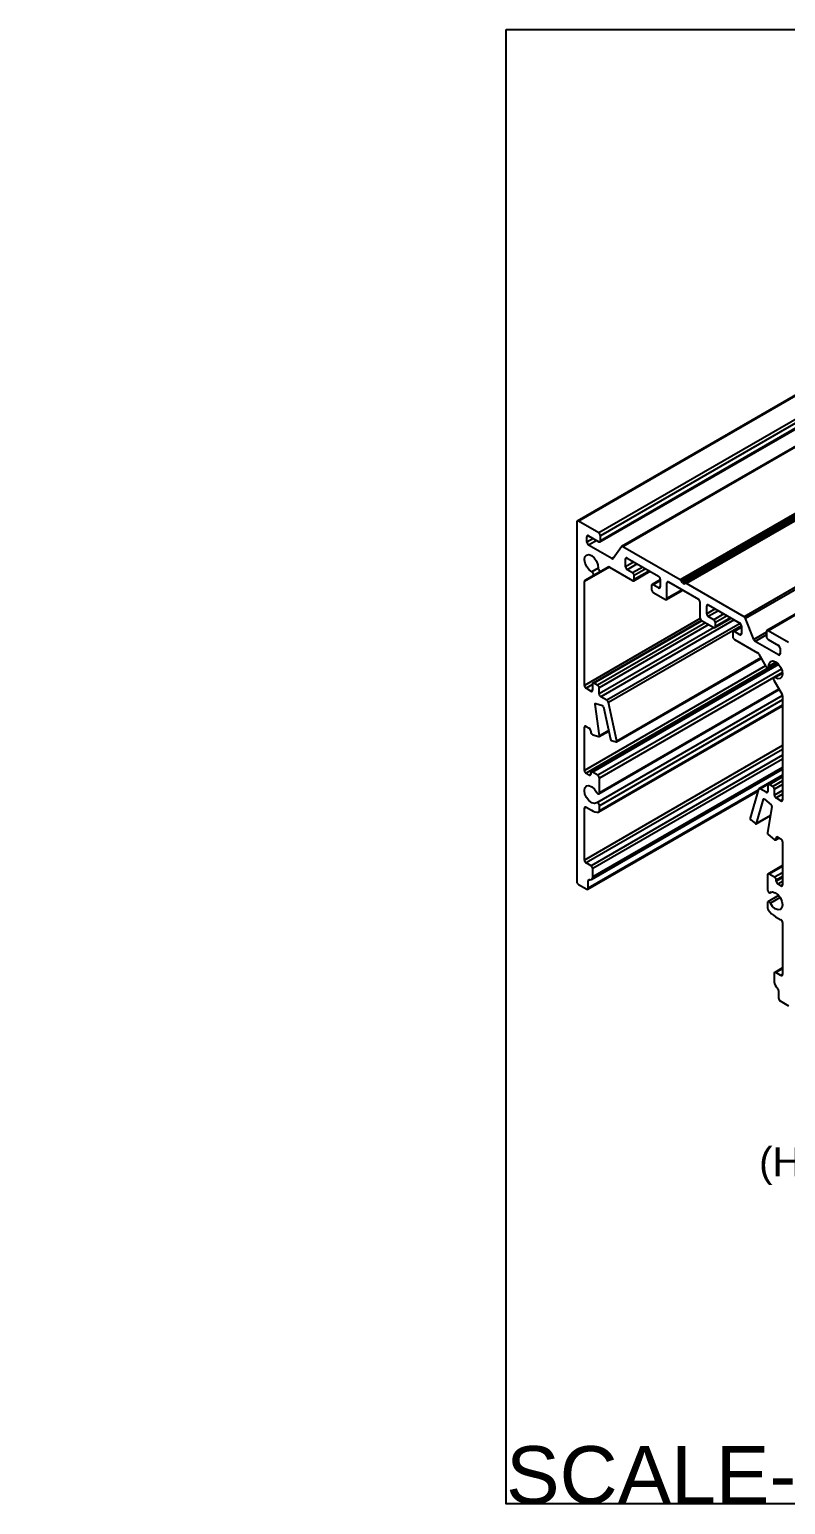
# Model space of a CAD drawing. Extents: x -3.1 to 19.9, y -9.6 to 0.
# Drawn here: x -3.11 to 1.82, y -9.61 to 0 of the extents above; entities that cross this region are included whole.
import ezdxf
from ezdxf import colors
from ezdxf.entities.mleader import LeaderData, LeaderLine
from ezdxf.math import Vec2, Vec3

# ---------------------------------------------------------------- set-up
doc = ezdxf.new("R2010")
doc.units = 0
doc.header["$LTSCALE"] = 0.5
doc.header["$MEASUREMENT"] = 0
doc.layers.add('FAB DWG', color=221, linetype='CONTINUOUS')
doc.layers.add('Housing', color=150, linetype='CONTINUOUS')
doc.layers.add('Text-Unprinted', color=131, linetype='CONTINUOUS', plot=False)
doc.styles.add('LSAD_Standard', font='arial.ttf')
doc.styles.get("Standard").update_dxf_attribs({"font": 'arial.ttf'})

msp = doc.modelspace()

# ---------------------------------------------------------------- linework, layer by layer
at = {"layer": 'Housing', "linetype": 'Continuous', "lineweight": 25, "transparency": 16777216}
for p, q in [((5.595579, -0.242344), (0.464505, -3.204085)), ((5.603078, -0.243087), (0.472004, -3.204828)), ((5.736014, -0.319829), (0.60494, -3.28157)), ((0.612439, -3.339471), (5.743514, -0.37773)), ((5.746621, -0.338201), (0.615547, -3.299942)), ((5.746621, -0.370862), (0.615547, -3.332603)), ((5.884627, -0.409209), (0.753553, -3.370949)), ((5.892127, -0.409951), (0.761052, -3.371692)), ((6.267125, -0.626433), (1.135993, -3.588141)), ((6.273943, -0.633235), (1.142838, -3.594926)), ((6.281022, -0.64418), (1.149916, -3.605873)), ((6.294658, -0.652052), (1.163443, -3.613807)), ((6.301737, -0.649279), (1.170302, -3.611162)), ((6.308554, -0.65035), (1.177427, -3.612055)), ((6.683553, -0.866832), (1.552479, -3.828573)), ((6.692739, -0.878259), (1.561665, -3.84)), ((6.832166, -0.956211), (1.701092, -3.917952)), ((6.839666, -0.956954), (1.708591, -3.918695)), ((0.461397, -3.210953), (0.461397, -5.554419)), ((0.60494, -3.28157), (0.472004, -3.204828)), ((0.537767, -3.29995), (0.527158, -3.306074)), ((0.527158, -3.342818), (0.527158, -3.306074)), ((0.569592, -3.318322), (0.527158, -3.342818)), ((0.537765, -3.299949), (0.60494, -3.338728)), ((0.590807, -3.330569), (0.537765, -3.361189)), ((0.689609, -3.448847), (0.537765, -3.361189)), ((0.615547, -3.332603), (0.615547, -3.299942)), ((0.704095, -3.440485), (0.689609, -3.448847)), ((0.751867, -3.372513), (0.698795, -3.448026)), ((1.136051, -3.588174), (0.761052, -3.371692)), ((0.789632, -3.445348), (0.779023, -3.451472)), ((0.779023, -3.502914), (0.779023, -3.451472)), ((0.78963, -3.445347), (0.994691, -3.563726)), ((0.673425, -3.504827), (0.510895, -3.598654)), ((0.666341, -3.503843), (0.514001, -3.591787)), ((0.601291, -3.510982), (0.55935, -3.535194)), ((0.666253, -3.503884), (0.5676, -3.560835)), ((0.666141, -3.503939), (0.619371, -3.530938)), ((0.619371, -3.530938), (0.665898, -3.50407)), ((0.673398, -3.504812), (0.824985, -3.592321)), ((0.834187, -3.471069), (0.779023, -3.502914)), ((0.855401, -3.483316), (0.78963, -3.521286)), ((0.824985, -3.541696), (0.78963, -3.521286)), ((0.890757, -3.503727), (0.824985, -3.541696)), ((0.832485, -3.593064), (0.938997, -3.531575)), ((0.911972, -3.515974), (0.835592, -3.560067)), ((0.934603, -3.529038), (0.835592, -3.586196)), ((0.510895, -4.275959), (0.510895, -3.598654)), ((0.514001, -3.591787), (0.5676, -3.560835)), ((0.835592, -3.586196), (0.835592, -3.560067)), ((0.948729, -3.62538), (0.948729, -3.651509)), ((1.005297, -3.587649), (0.951836, -3.618512)), ((1.005297, -3.592721), (0.959335, -3.619255)), ((0.994691, -3.639665), (0.959335, -3.619255)), ((1.005297, -3.633542), (0.994691, -3.639665)), ((1.005297, -3.582098), (1.005297, -3.63354)), ((1.059746, -3.601282), (1.049138, -3.607406)), ((1.049138, -3.709474), (1.049138, -3.607406)), ((1.148149, -3.652316), (1.049138, -3.709474)), ((1.059745, -3.601281), (1.253787, -3.713299)), ((1.149948, -3.605921), (1.142869, -3.594976)), ((1.170662, -3.61102), (1.163584, -3.613793)), ((1.552479, -3.828573), (1.17748, -3.612091)), ((0.959335, -3.66988), (1.038531, -3.715599)), ((1.046031, -3.716342), (1.152544, -3.654853)), ((1.264393, -3.731671), (1.264393, -3.833738)), ((1.26565, -3.840248), (0.510895, -4.275959)), ((1.318842, -3.750855), (1.308234, -3.756979)), ((1.308234, -3.808421), (1.308234, -3.756979)), ((1.363397, -3.776576), (1.308234, -3.808421)), ((1.318841, -3.750854), (1.523902, -3.869233)), ((1.384612, -3.788823), (1.318841, -3.826793)), ((1.354196, -3.847203), (1.318841, -3.826793)), ((1.419968, -3.809234), (1.354196, -3.847203)), ((1.361695, -3.898571), (1.468208, -3.837082)), ((1.441183, -3.821481), (1.364803, -3.865574)), ((1.463814, -3.834545), (1.364803, -3.891703)), ((1.614737, -3.976788), (1.561665, -3.84)), ((1.274746, -3.851959), (0.567035, -4.260512)), ((1.279136, -3.854497), (0.574535, -4.261255)), ((1.301056, -3.867151), (0.596455, -4.273909)), ((1.322271, -3.879399), (0.607061, -4.29228)), ((1.356463, -3.898854), (0.607061, -4.331474)), ((1.487052, -3.847961), (0.617668, -4.349846)), ((1.526382, -3.871005), (0.657292, -4.37272)), ((1.534494, -3.886966), (0.667488, -4.387478)), ((1.275, -3.852109), (1.354196, -3.897828)), ((1.364803, -3.891703), (1.364803, -3.865574)), ((1.47794, -3.930887), (1.47794, -3.957016)), ((1.534508, -3.893156), (1.481047, -3.924019)), ((1.534508, -3.898228), (1.488546, -3.924761)), ((1.523902, -3.945172), (1.488546, -3.924761)), ((1.534508, -3.939049), (1.523902, -3.945172)), ((1.534508, -3.887605), (1.534508, -3.939047)), ((1.697985, -3.92873), (1.614737, -3.976788)), ((1.697985, -3.92482), (1.697985, -3.957481)), ((1.841527, -3.995437), (1.708591, -3.918695)), ((1.488546, -3.975387), (1.640133, -4.062896)), ((1.697985, -3.945459), (1.623922, -3.988215)), ((1.775766, -4.075872), (1.623922, -3.988215)), ((1.708591, -3.975852), (1.775766, -4.014632)), ((1.786373, -4.033003), (1.786373, -4.069747)), ((1.767301, -4.129414), (0.521501, -4.848599)), ((0.720569, -4.644095), (1.664131, -4.099388)), ((1.66207, -4.095818), (0.722007, -4.638505)), ((1.647633, -4.070813), (1.69416, -4.1514)), ((1.709159, -4.16006), (1.765194, -4.127712)), ((1.760589, -4.1244), (1.71224, -4.152311)), ((1.786373, -4.069749), (1.775766, -4.075872)), ((1.692317, -4.148208), (0.510895, -4.830228)), ((1.774147, -4.135814), (0.555038, -4.839591)), ((1.777193, -4.139128), (0.562538, -4.840334)), ((1.795963, -4.169633), (0.598344, -4.861004)), ((1.801861, -4.190722), (0.60895, -4.879375)), ((1.80196, -4.191406), (1.745933, -4.22375)), ((1.802524, -4.197049), (1.754182, -4.224956)), ((0.563928, -4.269838), (0.521501, -4.29433)), ((0.553321, -4.312699), (0.521501, -4.29433)), ((0.563928, -4.306576), (0.553321, -4.312699)), ((0.563928, -4.26738), (0.563928, -4.306574)), ((0.596455, -4.273909), (0.574535, -4.261255)), ((0.605843, -4.981891), (1.781726, -4.303069)), ((0.607061, -4.331474), (0.607061, -4.29228)), ((1.779529, -4.299263), (0.60895, -4.975024)), ((1.745932, -4.241072), (1.79953, -4.333906)), ((0.587203, -4.394173), (0.580048, -4.398303)), ((0.608923, -4.604073), (0.580048, -4.398303)), ((0.584346, -4.393286), (0.62892, -4.407134)), ((1.802299, -4.3411), (0.590844, -5.040458)), ((0.605843, -5.100591), (1.802637, -4.409697)), ((1.802637, -4.370471), (0.60895, -5.059571)), ((1.802637, -4.404623), (0.60895, -5.093723)), ((0.657292, -4.37272), (0.617668, -4.349846)), ((0.635631, -4.415572), (0.681464, -4.626611)), ((0.722007, -4.638505), (0.667488, -4.387478)), ((1.802637, -4.34436), (1.802637, -5.021665)), ((0.521503, -4.542398), (0.510895, -4.548522)), ((0.510895, -4.830228), (0.510895, -4.548522)), ((0.521501, -4.542397), (0.541324, -4.55384)), ((0.551931, -4.572211), (0.551931, -4.577321)), ((0.564923, -4.596756), (0.604624, -4.609091)), ((0.607351, -4.608919), (0.669793, -4.572872)), ((0.669033, -4.569372), (0.608923, -4.604073)), ((1.802637, -4.668268), (0.510895, -5.413975)), ((1.802637, -4.692763), (0.521502, -5.432346)), ((0.688175, -4.635049), (0.717842, -4.644266)), ((1.802637, -4.730499), (0.554187, -5.451214)), ((1.802637, -4.75581), (0.565501, -5.469993)), ((0.541324, -4.860043), (0.521501, -4.848599)), ((0.551931, -4.85392), (0.541324, -4.860043)), ((0.551931, -4.846459), (0.551931, -4.853918)), ((0.557169, -5.540506), (1.802637, -4.821512)), ((0.598344, -4.861004), (0.562538, -4.840334)), ((1.802637, -4.809957), (0.565501, -5.524139)), ((0.60895, -4.975024), (0.60895, -4.879375)), ((1.802637, -4.859814), (1.64874, -4.948657)), ((1.802637, -4.864886), (1.656239, -4.9494)), ((1.802637, -4.866366), (1.709577, -4.920088)), ((1.802637, -4.871438), (1.717077, -4.92083)), ((1.802637, -4.896746), (1.738997, -4.933485)), ((0.533244, -5.604556), (1.642644, -4.964113)), ((1.64441, -4.958019), (0.536351, -5.597688)), ((1.646043, -4.952386), (1.591525, -5.140467)), ((1.695863, -4.972275), (1.656239, -4.9494)), ((1.70647, -4.966151), (1.695863, -4.972275)), ((1.70647, -4.926956), (1.70647, -4.966149)), ((1.738997, -4.933485), (1.717077, -4.92083)), ((1.802637, -4.921241), (1.749604, -4.951856)), ((1.749604, -4.99105), (1.749604, -4.951856)), ((1.802637, -4.960435), (1.749604, -4.99105)), ((1.802637, -4.984929), (1.76021, -5.009421)), ((0.521503, -5.0697), (0.510895, -5.075824)), ((0.510895, -5.413975), (0.510895, -5.075824)), ((0.521501, -5.069699), (0.55615, -5.089701)), ((0.60895, -5.093723), (0.60895, -5.059571)), ((1.632067, -5.175382), (1.677901, -5.017262)), ((1.68178, -5.015023), (1.677901, -5.017262)), ((1.684611, -5.016572), (1.729185, -5.054187)), ((1.733484, -5.064168), (1.704609, -5.236599)), ((1.79203, -5.02779), (1.76021, -5.009421)), ((1.802637, -5.021667), (1.79203, -5.02779)), ((1.59569, -5.151037), (1.625357, -5.176073)), ((1.630629, -5.177371), (1.723506, -5.123754)), ((1.72372, -5.122472), (1.632067, -5.175382)), ((1.708907, -5.24658), (1.748608, -5.280082)), ((1.758493, -5.282516), (1.781029, -5.269507)), ((1.772209, -5.264415), (1.761601, -5.270539)), ((1.776635, -5.26697), (1.761601, -5.275649)), ((1.761601, -5.275649), (1.761601, -5.270539)), ((1.772207, -5.264414), (1.79203, -5.275857)), ((1.802637, -5.294228), (1.802637, -5.575935)), ((0.554187, -5.451214), (0.521502, -5.432346)), ((0.565501, -5.524139), (0.565501, -5.469993)), ((1.802637, -5.450189), (1.707688, -5.505002)), ((1.802637, -5.455261), (1.715188, -5.505744)), ((0.472004, -5.57279), (0.525744, -5.603813)), ((0.547805, -5.542305), (0.536351, -5.548917)), ((0.536351, -5.597688), (0.536351, -5.548917)), ((1.704581, -5.511869), (1.704581, -5.607518)), ((1.750994, -5.526415), (1.715188, -5.505744)), ((1.802637, -5.496602), (1.750994, -5.526415)), ((1.802637, -5.521097), (1.761601, -5.544786)), ((1.802637, -5.528556), (1.761601, -5.552245)), ((1.761601, -5.552245), (1.761601, -5.544786)), ((1.802637, -5.55305), (1.772207, -5.570616)), ((1.79203, -5.58206), (1.772207, -5.570616)), ((1.802637, -5.575937), (1.79203, -5.58206)), ((1.777396, -5.644957), (1.707688, -5.685198)), ((1.722687, -5.626632), (1.728, -5.623565)), ((1.72773, -5.623677), (1.723199, -5.626293)), ((1.787045, -5.65793), (1.723199, -5.694787)), ((1.704581, -5.692065), (1.704581, -5.726217)), ((1.757382, -5.783157), (1.79203, -5.803159)), ((1.802637, -5.82153), (1.802637, -6.159681)), ((1.748031, -6.152654), (1.74803, -6.206799)), ((1.802637, -6.116853), (1.751453, -6.146401)), ((1.802637, -6.121945), (1.759345, -6.146937)), ((1.79203, -6.165806), (1.759345, -6.146937)), ((1.802637, -6.159683), (1.79203, -6.165806)), ((1.777181, -6.265233), (1.777181, -6.314004)), ((1.787787, -6.332375), (1.841527, -6.363399))]:
    msp.add_line(p, q, dxfattribs=at)
at = {"layer": 'Housing', "linetype": 'Continuous', "lineweight": 25, "transparency": 16777216, "flags": 128}
for points in [[(0.55935, -3.535194), (0.541326, -3.522037), (0.525694, -3.502292), (0.514979, -3.479145), (0.510907, -3.456334), (0.514138, -3.437539), (0.52415, -3.425794), (0.539326, -3.422994), (0.557217, -3.429591), (0.574936, -3.444521), (0.589623, -3.465374), (0.598908, -3.488785), (0.601291, -3.510974)], [(0.5676, -3.560835), (0.569498, -3.558948), (0.570537, -3.556047), (0.570624, -3.552397), (0.569749, -3.548331), (0.567993, -3.54422), (0.565516, -3.540441), (0.562544, -3.537338), (0.55935, -3.535194)], [(0.601291, -3.510974), (0.60155, -3.514813), (0.602752, -3.518938), (0.604787, -3.522973), (0.607468, -3.526549), (0.610552, -3.529339), (0.613756, -3.531089), (0.616788, -3.531639), (0.619371, -3.530938)], [(1.71224, -4.152311), (1.714624, -4.132874), (1.723908, -4.120183), (1.738595, -4.116287), (1.756314, -4.121815), (1.774206, -4.135875), (1.789382, -4.156196), (1.799393, -4.179501), (1.802624, -4.202026), (1.798553, -4.220137), (1.787837, -4.230911), (1.772206, -4.232609), (1.754182, -4.224956)], [(1.69416, -4.1514), (1.696743, -4.155083), (1.699775, -4.158034), (1.702979, -4.159984), (1.706063, -4.160754), (1.708745, -4.160274), (1.710779, -4.158589), (1.711981, -4.155851), (1.71224, -4.152311)], [(1.754182, -4.224956), (1.750987, -4.223411), (1.748015, -4.223083), (1.745538, -4.224003), (1.743782, -4.226086), (1.742908, -4.229142), (1.742994, -4.232892), (1.744034, -4.236993), (1.745932, -4.241072)], [(0.580048, -4.398303), (0.579963, -4.39702), (0.58008, -4.395858), (0.580397, -4.394858), (0.580902, -4.394057), (0.581575, -4.393483), (0.582394, -4.393156), (0.583329, -4.39309), (0.584346, -4.393286)], [(0.604624, -4.609091), (0.605641, -4.609286), (0.606576, -4.60922), (0.607395, -4.608894), (0.608069, -4.60832), (0.608573, -4.607518), (0.60889, -4.606519), (0.609008, -4.605356), (0.608923, -4.604073)], [(0.717842, -4.644266), (0.718926, -4.644466), (0.719914, -4.644366), (0.720765, -4.64397), (0.721443, -4.643296), (0.721922, -4.64237), (0.722181, -4.64123), (0.722209, -4.639924), (0.722007, -4.638505)], [(0.590332, -5.040797), (0.575902, -5.045237), (0.558284, -5.040249), (0.540321, -5.026637), (0.524913, -5.006598), (0.514547, -4.983366), (0.510895, -4.960691), (0.514547, -4.942233), (0.524913, -4.93097), (0.540321, -4.928721), (0.558284, -4.935848), (0.575902, -4.951201), (0.590332, -4.972302)], [(0.590332, -4.972302), (0.592775, -4.97611), (0.595726, -4.979258), (0.598916, -4.981461), (0.602054, -4.982517), (0.604853, -4.982329), (0.607057, -4.980915), (0.608466, -4.978403), (0.60895, -4.975024)], [(1.656239, -4.9494), (1.654534, -4.948575), (1.652873, -4.94809), (1.6513, -4.947958), (1.649856, -4.948181), (1.648577, -4.948755), (1.647498, -4.949664), (1.646646, -4.950885), (1.646043, -4.952386)], [(0.60895, -5.059571), (0.608466, -5.055633), (0.607057, -5.051495), (0.604853, -5.047535), (0.602054, -5.044115), (0.598916, -5.041548), (0.595726, -5.040068), (0.592775, -5.039809), (0.590332, -5.040797)], [(1.677901, -5.017262), (1.678293, -5.016336), (1.678866, -5.015621), (1.679599, -5.015142), (1.680467, -5.014916), (1.681439, -5.014952), (1.682478, -5.015249), (1.683548, -5.015795), (1.684611, -5.016572)], [(1.625357, -5.176073), (1.62642, -5.176849), (1.62749, -5.177395), (1.628529, -5.177692), (1.6295, -5.177728), (1.630368, -5.177503), (1.631102, -5.177024), (1.631675, -5.176308), (1.632067, -5.175382)], [(1.748608, -5.280082), (1.750971, -5.28176), (1.753335, -5.282823), (1.755581, -5.283217), (1.757597, -5.282923), (1.75928, -5.281955), (1.760547, -5.280362), (1.761334, -5.278224), (1.761601, -5.275649)], [(0.536351, -5.548917), (0.536493, -5.547), (0.536916, -5.545298), (0.537608, -5.543858), (0.538552, -5.542718), (0.53972, -5.541908), (0.541083, -5.541451), (0.542604, -5.541358), (0.544241, -5.541633)], [(1.704581, -5.607518), (1.705065, -5.611456), (1.706474, -5.615595), (1.708679, -5.619554), (1.711478, -5.622974), (1.714616, -5.625541), (1.717806, -5.627021), (1.720757, -5.62728), (1.723199, -5.626293)], [(1.723199, -5.626293), (1.737629, -5.621852), (1.755247, -5.62684), (1.77321, -5.640452), (1.788618, -5.660491), (1.798985, -5.683723), (1.802637, -5.706398), (1.798985, -5.724856), (1.788618, -5.736119), (1.77321, -5.738368), (1.755247, -5.731241), (1.737629, -5.715888), (1.723199, -5.694787)], [(1.723199, -5.694787), (1.720757, -5.69098), (1.717806, -5.687831), (1.714616, -5.685628), (1.711478, -5.684572), (1.708679, -5.68476), (1.706474, -5.686175), (1.705065, -5.688686), (1.704581, -5.692065)]]:
    msp.add_lwpolyline(points, dxfattribs=at)
at = {"layer": 'Housing', "linetype": 'Continuous', "lineweight": 25, "transparency": 16777216}
for centre, radius, start, end in [((0.467864, -3.209904), 0.006551, 50.7967148, 189.214037), ((0.533624, -3.305025), 0.006551, 50.7967148, 189.214037), ((0.550187, -3.34177), 0.023052, 182.6054785, 237.3945217), ((0.592518, -3.300989), 0.023052, 2.6054785, 57.3945217), ((0.609081, -3.333652), 0.006551, 230.7967148, 9.214037), ((0.693782, -3.443739), 0.006595, 230.7518319, 319.4672041), ((0.75688, -3.3768), 0.006595, 50.7518319, 139.4672041), ((0.785489, -3.450423), 0.006551, 50.7967148, 189.214037), ((0.669005, -3.510945), 0.007544, 54.3818273, 114.3139522), ((0.802051, -3.501867), 0.023052, 182.6054785, 237.3945217), ((0.812564, -3.561115), 0.023052, 2.6054785, 57.3945217), ((0.518405, -3.597915), 0.007546, 125.6980385, 185.620379), ((0.829126, -3.587245), 0.006551, 230.7967148, 9.214037), ((0.955195, -3.624331), 0.006551, 50.7967148, 189.214037), ((0.971757, -3.650461), 0.023052, 182.6054785, 237.3945217), ((0.982269, -3.583146), 0.023052, 2.6054785, 57.3945217), ((0.998831, -3.634589), 0.006551, 230.7967148, 9.214037), ((1.055604, -3.606357), 0.006551, 50.7967148, 189.214037), ((1.12502, -3.60605), 0.021005, 31.817188, 58.3212276), ((1.162181, -3.600476), 0.01339, 203.9939612, 276.0114153), ((1.172948, -3.618708), 0.008021, 55.5962892, 106.5598129), ((1.042672, -3.710523), 0.006551, 230.7967148, 9.214037), ((1.241365, -3.732719), 0.023052, 2.6054785, 57.3945217), ((1.3147, -3.75593), 0.006551, 50.7967148, 189.214037), ((1.287422, -3.83269), 0.023052, 182.6054785, 237.3945217), ((1.331262, -3.807373), 0.023052, 182.6054785, 237.3945217), ((1.540063, -3.847959), 0.023021, 20.2271138, 57.3620294), ((1.341774, -3.866622), 0.023052, 2.6054785, 57.3945217), ((1.358336, -3.892752), 0.006551, 230.7967148, 9.214037), ((1.484406, -3.929838), 0.006551, 50.7967148, 189.214037), ((1.51148, -3.888652), 0.023052, 2.6054785, 57.3945217), ((1.528042, -3.940096), 0.006551, 230.7967148, 9.214037), ((1.704451, -3.923771), 0.006551, 50.7967148, 189.214037), ((1.500968, -3.955968), 0.023052, 182.6054785, 237.3945217), ((1.636339, -3.968828), 0.023021, 200.2271138, 237.3620294), ((1.721013, -3.956433), 0.023052, 182.6054785, 237.3945217), ((1.763345, -4.034051), 0.023052, 2.6054785, 57.3945217), ((1.628681, -4.081257), 0.021639, 28.8556089, 58.0453284), ((1.779907, -4.070796), 0.006551, 230.7967148, 9.214037), ((0.533923, -4.274911), 0.023052, 182.6054785, 237.3945217), ((0.557462, -4.307623), 0.006551, 230.7967148, 9.214037), ((0.570394, -4.266331), 0.006551, 50.7967148, 189.214037), ((0.584033, -4.293328), 0.023052, 2.6054785, 57.3945217), ((0.63009, -4.330426), 0.023052, 182.6054785, 237.3945217), ((0.624194, -4.41778), 0.011647, 10.9243769, 66.0612883), ((0.644514, -4.392449), 0.023506, 12.2091252, 57.0692268), ((1.781007, -4.345099), 0.021642, 1.9564986, 31.1437278), ((0.517361, -4.547473), 0.006551, 50.7967148, 189.214037), ((0.528903, -4.573259), 0.023052, 2.6054785, 57.3945217), ((0.573874, -4.576712), 0.021951, 181.5901961, 245.9373318), ((0.692901, -4.624403), 0.011647, 190.9243769, 246.0612883), ((0.533923, -4.82918), 0.023052, 182.6054785, 237.3945217), ((0.545465, -4.854967), 0.006551, 230.7967148, 9.214037), ((0.558397, -4.84541), 0.006551, 50.7967148, 189.214037), ((0.585922, -4.880423), 0.023052, 2.6054785, 57.3945217), ((1.700004, -4.967198), 0.006551, 230.7967148, 9.214037), ((1.712936, -4.925907), 0.006551, 50.7967148, 189.214037), ((1.726575, -4.952904), 0.023052, 2.6054785, 57.3945217), ((1.772632, -4.990002), 0.023052, 182.6054785, 237.3945217), ((0.517361, -5.074775), 0.006551, 50.7967148, 189.214037), ((0.596557, -5.027022), 0.074575, 237.1913558, 275.7634), ((0.602321, -5.094738), 0.006707, 284.9009287, 8.7072636), ((1.721593, -5.063373), 0.011918, 356.1763317, 50.4241988), ((1.79617, -5.022714), 0.006551, 230.7967148, 9.214037), ((1.602878, -5.142099), 0.01147, 171.8213604, 231.1934436), ((1.7165, -5.237394), 0.011918, 176.1763317, 230.4241987), ((1.768067, -5.26949), 0.006551, 50.7967148, 189.214037), ((1.779608, -5.295276), 0.023052, 2.6054785, 57.3945217), ((0.533923, -5.412927), 0.023052, 182.6054221, 237.3952443), ((0.539193, -5.473045), 0.026484, 6.6167276, 55.5186548), ((0.484426, -5.553371), 0.023052, 182.6054785, 237.3945217), ((0.549022, -5.525777), 0.01656, 253.219109, 5.6764564), ((1.711047, -5.510821), 0.006551, 50.7967148, 189.214037), ((1.738572, -5.545834), 0.023052, 2.6054785, 57.3945217), ((1.784629, -5.551197), 0.023052, 182.6054785, 237.3945217), ((1.79617, -5.576984), 0.006551, 230.7967148, 9.214037), ((0.529885, -5.598737), 0.006551, 230.7967148, 9.214037), ((1.727409, -5.725202), 0.022851, 182.5456986, 218.3372341), ((1.844193, -5.640096), 0.16734, 216.3904127, 238.7500291), ((1.779608, -5.822578), 0.023052, 2.6054785, 57.3945217), ((1.755117, -6.152624), 0.007086, 53.3754804, 180.2357159), ((1.81229, -6.200697), 0.064549, 185.4242888, 228.228902), ((1.753702, -6.266437), 0.02351, 2.9348783, 48.466002), ((1.79617, -6.16073), 0.006551, 230.7949942, 9.213759), ((1.800209, -6.312956), 0.023052, 182.6054785, 237.3945217)]:
    msp.add_arc(centre, radius, start, end, dxfattribs=at)
at = {"layer": 'Text-Unprinted', "transparency": 16777216}
msp.add_lwpolyline([(0, 0), (15.14038, 0), (15.140156, -9.609386), (-0.000224, -9.609386)], close=True, dxfattribs=at)

# ---------------------------------------------------------------- texts
at = {"layer": 'Text-Unprinted', "ltscale": 0.5, "transparency": 16777216, "style": 'LSAD_Standard'}
msp.add_attdef('SCALE-X', (-0.000224, -9.609386), 'XEffectiveScaleFactor', height=0.375, dxfattribs=at)

# ---------------------------------------------------------------- leaders
at = {"layer": 'FAB DWG', "transparency": 16777216}
ml = msp.add_multileader_mtext('Standard', dxfattribs=at)
ml.set_content('\\A1;1/4-20 x {\\H0.7x;\\S1/2;}" Bolt \\P1/2-20 Locknut (X2)\\P(HW02550 & HW01020)', color=256)
ml.set_leader_properties()
ml.build(insert=Vec2(0, 0))
ml.multileader.update_dxf_attribs({"dogleg_length": 0.180755, "arrow_head_size": 0.3125})
ctx = ml.context
ctx.base_point, ctx.char_height, ctx.arrow_head_size, ctx.landing_gap_size, ctx.plane_origin = Vec3(1.562218, -6.716371), 0.188, 0.3125, 0.1125, Vec3(-7.420918, -13.229012)
ctx.text_align_type = 2
notes = []
notes.append((ctx, [(1, (1, 1, 0), (4.77438, -6.716371), (-1, 0), 0.180755, [(0, [(4.252197, -4.887766)], 0, [])])]))
ctx.mtext.insert, ctx.mtext.width, ctx.mtext.alignment, ctx.mtext.flow_direction = Vec3(4.481124, -6.594735), 7.58872511, 3, 5
for ctx, leaders in notes:
    for number, flags, end, landing, length, lines in leaders:
        leader = LeaderData()
        leader.index, (leader.has_last_leader_line, leader.has_dogleg_vector, leader.attachment_direction) = number, flags
        leader.last_leader_point, leader.dogleg_vector, leader.dogleg_length = Vec3(end), Vec3(landing), length
        for number, points, colour, breaks in lines:
            line = LeaderLine()
            line.index, line.vertices, line.color, line.breaks = number, Vec3.list(points), colors.encode_raw_color(colour), breaks
            leader.lines.append(line)
        ctx.leaders.append(leader)

doc.saveas('drawing.dxf')
